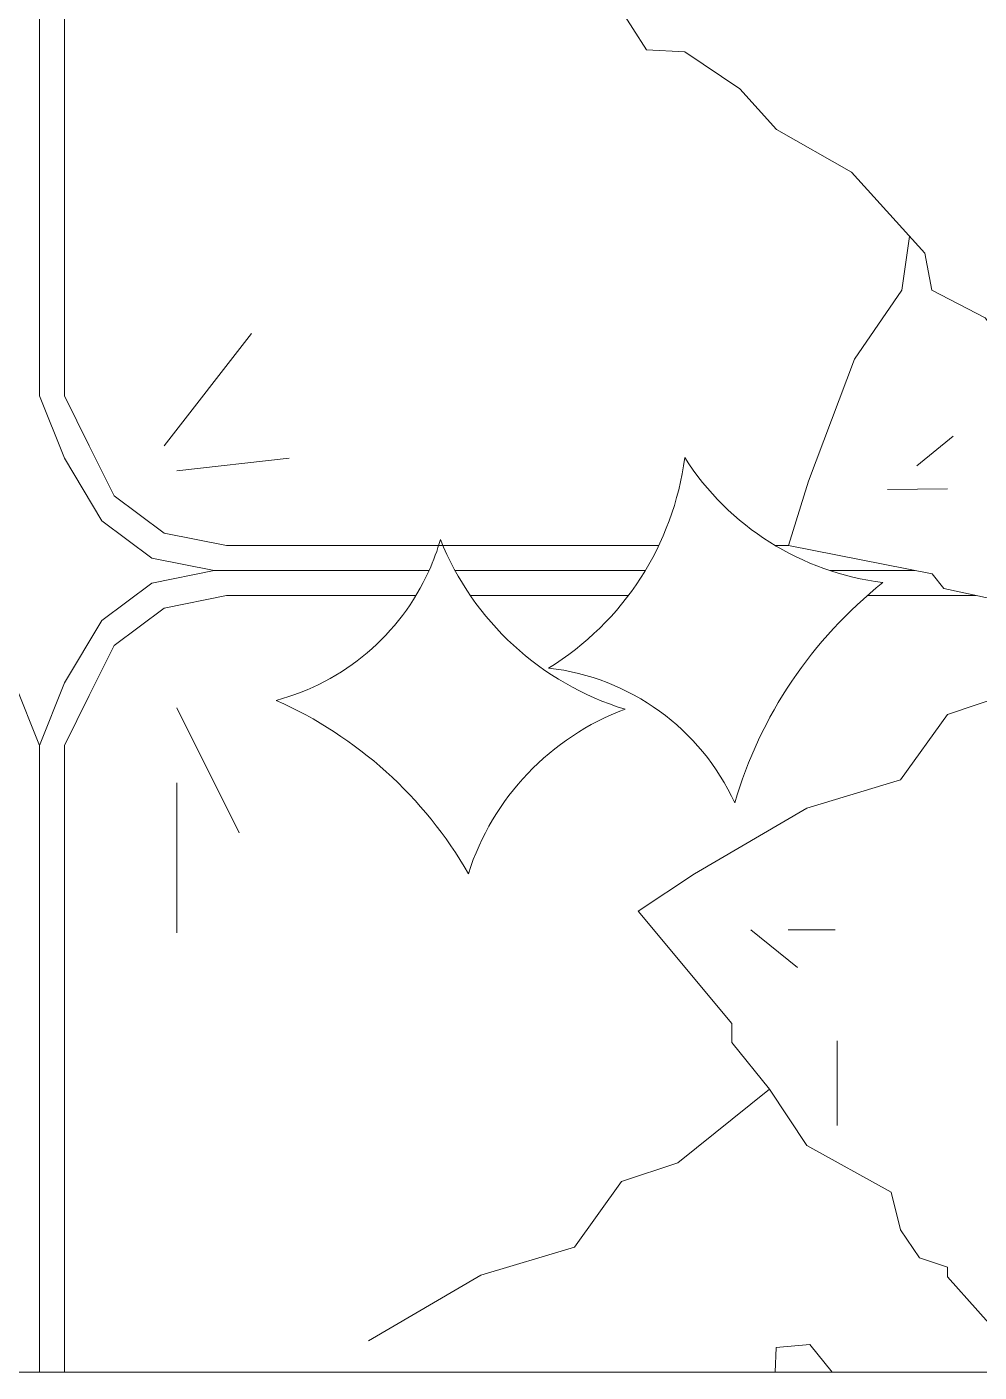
# Model space of a CAD drawing. Header units: millimetres. Extents: x 3468 to 20390, y -976 to 7887.
# Drawn here: x 9927.6 to 9992.3, y 5789.6 to 5881 of the extents above; entities that cross this region are included whole.
import ezdxf

# ---------------------------------------------------------------- set-up
doc = ezdxf.new("R2010")
doc.units = ezdxf.units.MM
doc.layers.add('A-FURN', color=9, linetype='Continuous', lineweight=13)
doc.layers.add('Wall', color=7, linetype='Continuous', lineweight=20)

msp = doc.modelspace()

# ---------------------------------------------------------------- linework, layer by layer
at = {"layer": 'A-FURN'}
for p, q in [((9928.45, 5928.839), (9928.45, 5855.915)), ((9930.146, 5928.839), (9930.146, 5855.915)), ((9987.022, 5863.1), (9987.557, 5866.745)), ((9983.816, 5858.394), (9987.022, 5863.1)), ((9936.929, 5852.523), (9942.865, 5860.154)), ((9980.69, 5850.122), (9983.816, 5858.394)), ((9928.45, 5855.915), (9930.146, 5851.675)), ((9930.146, 5855.915), (9931.841, 5852.523)), ((9988.039, 5851.165), (9990.511, 5853.169)), ((9930.146, 5851.675), (9932.689, 5847.435)), ((9931.841, 5852.523), (9933.537, 5849.131)), ((9937.777, 5850.827), (9945.409, 5851.675)), ((9979.327, 5845.739), (9980.69, 5850.122)), ((9933.537, 5849.131), (9936.929, 5846.587)), ((9986.061, 5849.561), (9990.137, 5849.588)), ((9932.689, 5847.435), (9936.081, 5844.891)), ((9936.929, 5846.587), (9941.169, 5845.739)), ((9941.169, 5845.739), (9970.517, 5845.739)), ((9978.451, 5845.739), (9979.327, 5845.739)), ((9989.082, 5843.815), (9979.327, 5845.739)), ((9936.081, 5844.891), (9940.321, 5844.043)), ((9936.081, 5843.195), (9940.321, 5844.043)), ((9940.321, 5844.043), (9954.915, 5844.043)), ((9942.017, 5844.043), (9954.915, 5844.043)), ((9956.687, 5844.043), (9969.603, 5844.043)), ((9956.687, 5844.043), (9969.603, 5844.043)), ((9982.147, 5844.043), (9987.926, 5844.043)), ((9989.883, 5842.827), (9989.082, 5843.815)), ((9936.081, 5843.195), (9932.689, 5840.652)), ((9993.865, 5841.958), (9989.883, 5842.827)), ((9941.169, 5842.347), (9936.929, 5841.499)), ((9954.025, 5842.347), (9941.169, 5842.347)), ((9968.456, 5842.347), (9957.727, 5842.347)), ((9992.081, 5842.347), (9984.683, 5842.347)), ((9936.929, 5841.499), (9933.537, 5838.956)), ((9932.689, 5840.652), (9930.146, 5836.412)), ((9933.537, 5838.956), (9931.841, 5835.564)), ((9926.754, 5836.412), (9928.45, 5832.172)), ((9930.146, 5836.412), (9928.45, 5832.172)), ((9931.841, 5835.564), (9930.146, 5832.172)), ((9990.131, 5834.282), (9993.95, 5835.555)), ((9937.777, 5834.716), (9942.017, 5826.236)), ((9986.948, 5829.826), (9990.131, 5834.282)), ((9928.45, 5832.172), (9928.45, 5789.61)), ((9928.45, 5827.508), (9928.45, 5831.748)), ((9930.146, 5832.172), (9930.146, 5789.61)), ((9980.583, 5827.917), (9986.948, 5829.826)), ((9937.777, 5829.628), (9937.777, 5819.453)), ((9972.945, 5823.461), (9980.583, 5827.917)), ((9928.45, 5789.61), (9928.45, 5827.508)), ((9969.126, 5820.915), (9972.945, 5823.461)), ((9975.491, 5813.277), (9969.126, 5820.915)), ((9976.764, 5819.642), (9979.947, 5817.096)), ((9979.31, 5819.642), (9982.493, 5819.642)), ((9975.491, 5812.004), (9975.491, 5813.277)), ((9978.037, 5808.821), (9975.491, 5812.004)), ((9982.627, 5812.098), (9982.627, 5806.369)), ((9971.806, 5803.823), (9978.037, 5808.821)), ((9980.583, 5805.002), (9978.037, 5808.821)), ((9986.312, 5801.82), (9980.583, 5805.002)), ((9967.987, 5802.55), (9971.806, 5803.823)), ((9964.805, 5798.094), (9967.987, 5802.55)), ((9986.948, 5799.274), (9986.312, 5801.82)), ((9988.221, 5797.364), (9986.948, 5799.274)), ((9958.44, 5796.185), (9964.805, 5798.094)), ((9990.131, 5796.727), (9988.221, 5797.364)), ((9950.802, 5791.729), (9958.44, 5796.185)), ((9990.131, 5796.091), (9990.131, 5796.727)), ((9995.223, 5790.362), (9990.131, 5796.091)), ((9978.495, 5791.274), (9980.78, 5791.488)), ((9980.78, 5791.488), (9982.303, 5789.61)), ((9978.432, 5789.61), (9978.495, 5791.274))]:
    msp.add_line(p, q, dxfattribs=at)
msp.add_lwpolyline([(9997.704, 5859.355), (9996.163, 5856.7), (9992.689, 5861.211), (9989.077, 5863.1), (9988.59, 5865.599), (9983.622, 5871.115), (9978.518, 5874.01), (9976.034, 5876.768), (9972.301, 5879.282), (9969.68, 5879.42), (9967.822, 5882.3)], dxfattribs=at)
at = {"layer": 'A-FURN', "linetype": 'Continuous'}
for centre, radius, start, end in [((9952.698, 5854.248), 19.746, 301.56285, 352.64931), ((9988.072, 5861.831), 18.748, 212.62857, 262.85627), ((9940.464, 5850.55), 15.848, 335.76086, 343.89752), ((9974.016, 5853.51), 19.746, 201.86923, 252.95577), ((9940.464, 5850.55), 15.848, 284.87631, 335.76086), ((10004.27, 5819.904), 29.788, 128.46426, 163.70179), ((9961.265, 5821.674), 15.848, 24.57006, 83.59115), ((9933.016, 5809.333), 28.345, 29.89661, 66.02713), ((9974.418, 5818.083), 17.667, 110.51052, 162.27786)]:
    msp.add_arc(centre, radius, start, end, dxfattribs=at)
at = {"layer": 'Wall'}
msp.add_line((9997.704, 5789.61), (9630.204, 5789.61), dxfattribs=at)

doc.saveas('drawing.dxf')
